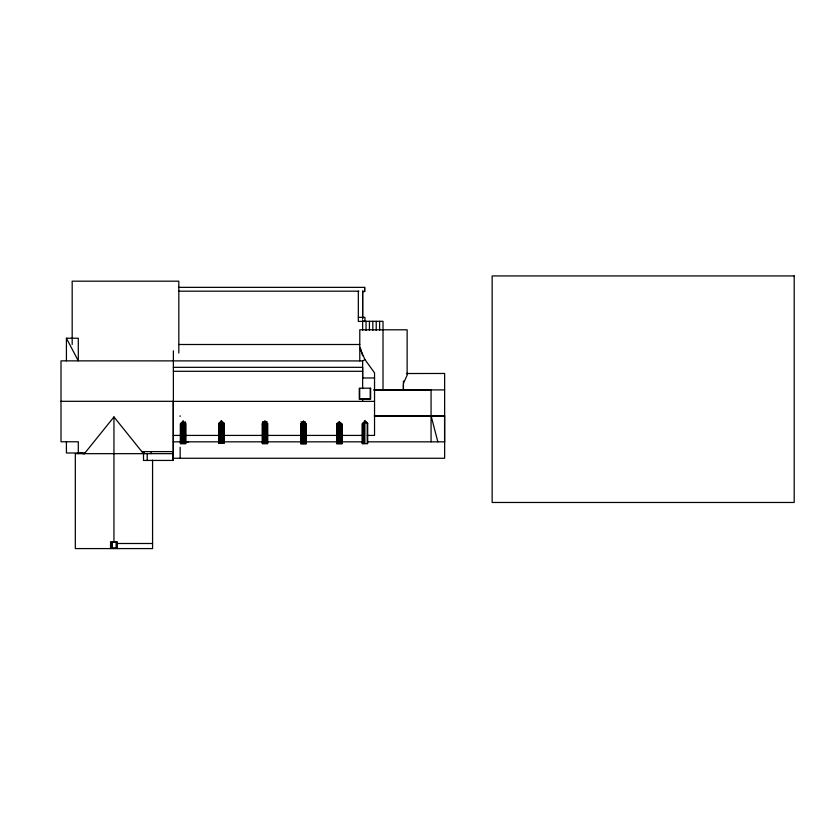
<?xml version="1.0" encoding="UTF-8"?>
<svg xmlns="http://www.w3.org/2000/svg" width="836" height="836" viewBox="0 0 836 836"><rect width="100%" height="100%" fill="white"/><g stroke="black" fill="none" stroke-linecap="round" stroke-linejoin="round"><path stroke-width="1.25" d="M173.188 401.311L173.188 460.437L143.499 460.437L143.499 453.655L113.957 416.934L113.947 541.749M358.33 291.189L358.33 321.421L364.935 321.421L364.935 317.346L358.33 317.346M178.496 287.354L364.653 287.365L364.653 291.513L362.646 291.513M173.376 350.806L173.376 458.264L444.647 458.264L444.627 373.473L406.453 373.525L407.895 373.525M362.615 378.144L362.646 360.922L364.977 359.616L374.538 372.846L374.538 435.42L367.265 435.42M403.433 383.39L407.132 375.207L407.132 329.802L359.783 329.802L359.783 360.922M84.394 453.655L78.302 452.987L84.394 453.655L113.957 416.934M185.425 423.413L183.115 421.03L180.325 423.883L180.325 443.644L185.905 443.644L185.905 423.413L180.795 423.413L180.795 443.644M223.714 443.331L223.714 423.1L221.404 420.707L218.614 423.57L218.614 443.331L224.194 443.331L224.194 423.1L219.095 423.1L219.095 443.331M267.28 443.634L267.28 423.403L264.97 421.02L262.18 423.883L262.18 443.634L267.76 443.634L267.76 423.403L262.661 423.403L262.661 443.634M305.798 443.791L305.798 423.549L303.489 421.166L300.699 424.03L300.699 443.791L306.279 443.791L306.279 423.549L301.169 423.549L301.169 443.791M336.553 423.946L339.343 421.731L342.133 424.239L342.133 443.707L336.553 443.707L337.033 423.946M367.694 423.413L364.904 421.03L367.694 423.413L367.694 443.644L362.113 443.644L362.113 423.883L364.904 421.02L364.872 443.644M388.792 389.931L385.845 389.984L391.739 389.942M374.089 389.952L383.013 389.921L383.013 321.306L362.646 321.306M374.288 389.984L444.647 389.9M444.679 415.858L374.256 415.952L444.574 415.879L444.574 441.836M178.528 291.189L358.905 291.189M362.646 291.44L364.653 291.44M66.42 338.225L78.302 338.225L78.302 360.859L66.42 338.225L66.42 360.859M178.59 344.495L359.783 344.495M362.646 360.922L61.007 360.859L61.007 441.774L78.302 441.774L78.302 453.655M173.376 367.328L362.646 367.328L362.646 388.625M173.376 371.288L362.646 371.288M362.646 377.976L374.538 377.976M370.212 388.907L370.212 398.699L359.699 398.699M373.911 389.921L431.062 389.921L431.062 441.836M359.699 398.417L359.982 399.117M61.007 401.311L173.355 401.311M173.376 401.374L374.538 401.374M267.102 421.772L262.483 421.772L262.483 424.949M300.835 421.919L305.453 421.919M364.904 423.413L362.594 423.413L362.594 443.644M173.376 435.42L180.795 435.42M185.425 435.42L219.116 435.42M223.745 435.42L262.483 435.42M267.102 435.42L301.942 435.42M305.819 435.42L336.783 435.42M341.945 435.42L362.594 435.42M173.376 441.836L181.203 441.836M185.101 441.836L219.063 441.836M224.278 441.836L263.444 441.836M267.353 441.836L301.294 441.836M305.213 441.836L337.838 441.836M341.757 441.836L362.646 441.836M367.809 441.836L444.647 441.836M141.848 451.607L173.188 451.607M84.927 452.987L66.42 452.987L66.42 441.774M173.188 453.655L75.324 453.655L75.324 548.583L152.57 548.583L152.57 460.103M117.343 543.494L152.57 543.494M116.12 548.008L111.773 548.008L112.233 548.437M185.017 441.836L188.654 441.836M400.454 389.921L403.443 389.952L403.422 381.049M359.783 348.142L364.977 359.616M362.646 355.624L360.4 348.048M431.104 415.879L437.834 441.836M403.38 384.435L403.38 389.921M379.617 321.306L379.617 330.45M376.221 321.306L376.221 330.45M372.825 321.306L372.825 330.45M369.428 321.306L369.428 330.45M367.213 423.006L367.213 443.644M366.043 321.306L366.043 330.45M364.653 287.365L364.653 291.189M363.744 423.413L363.744 443.644M362.646 320.094L362.646 330.45M362.646 398.699L362.646 401.374M359.699 388.625L359.699 399.117M341.663 443.707L341.663 423.476L337.033 423.476L337.033 443.707M340.503 423.476L340.503 443.707M339.343 421.731L339.343 443.707M338.193 423.476L338.193 443.707M304.638 423.549L304.638 443.791M303.489 421.166L303.489 443.791M302.329 423.549L302.329 443.791M266.12 423.403L266.12 443.634M264.97 421.02L264.97 443.634M263.81 423.403L263.81 443.634M222.564 423.1L222.564 443.331M221.404 420.707L221.404 443.331M220.244 423.1L220.244 443.331M185.425 421.825L185.425 443.644M184.265 423.413L184.265 443.644M183.115 421.03L183.115 443.644M181.955 423.413L181.955 443.644M180.158 415.785L180.043 416.422M180.158 447.312L180.158 458.264M178.82 353.022L178.82 281.178L72.178 281.178L72.178 344.505M172.843 451.607L172.843 460.437M151.086 451.607L151.086 453.655M147.22 453.655L147.22 460.437M144.116 451.607L144.116 453.655M117.343 548.583L117.343 541.749L110.551 541.749L110.551 548.583M112.202 542.115L112.202 548.008M362.646 291.189L362.646 318.704L362.646 291.189M794.2 275.932L492.153 275.932L492.153 502.467L794.2 502.467L794.2 275.932M370.63 388.197L359.271 388.197L359.271 399.117L370.63 399.117L370.63 388.197M116.12 542.115L111.773 542.115L111.773 548.437L116.12 548.437L116.12 542.115"/></g></svg>
